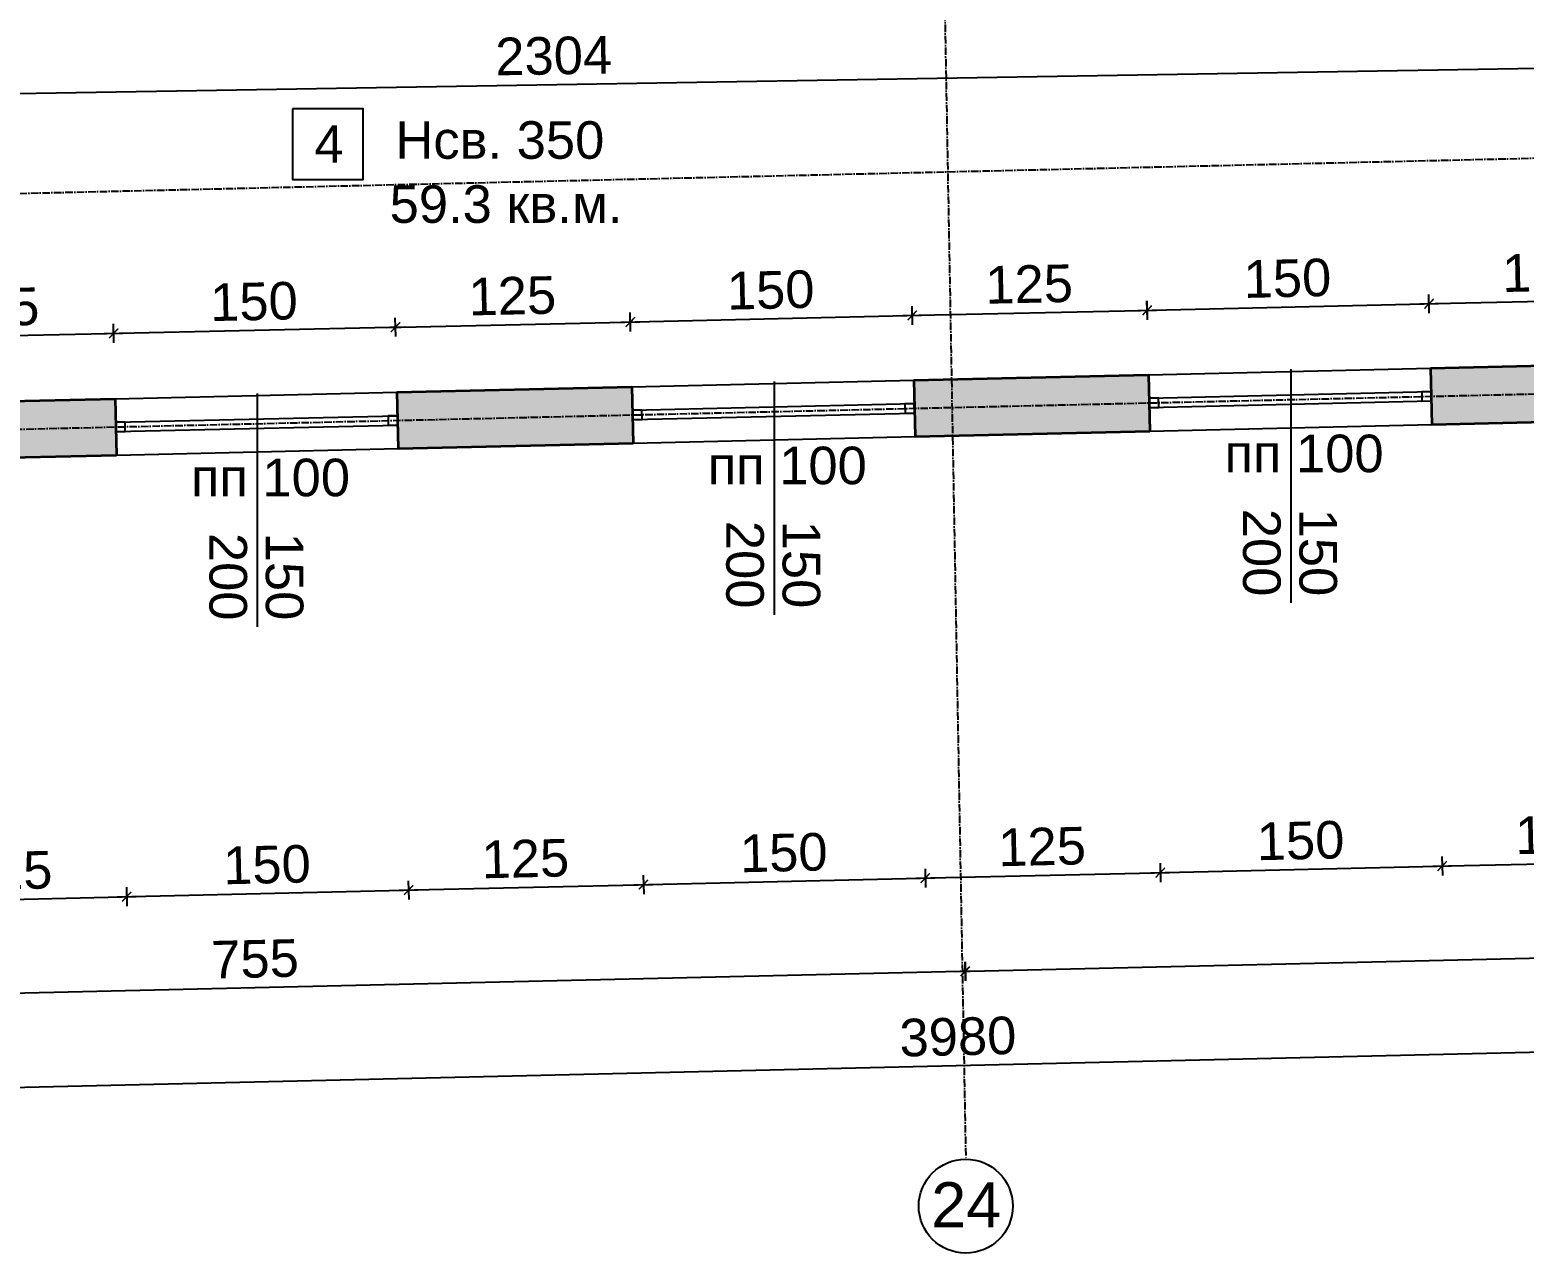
# Model space of a CAD drawing. Header units: inches. Extents: x -72385 to 39588, y -6525 to 66685.
# Drawn here: x -33179 to -32384, y 12434 to 13085 of the extents above; entities that cross this region are included whole.
import ezdxf

# ---------------------------------------------------------------- set-up
doc = ezdxf.new("R2010")
doc.units = ezdxf.units.IN
doc.header["$MEASUREMENT"] = 0
doc.linetypes.add('DashDot', pattern=[0.6, 0.4, -0.1, 0, -0.1])
for name, color, linetype, lineweight in [('Изгледни линии', 253, 'Continuous', 25), ('Линия на разрез', 252, 'DashDot', 25), ('Надписи Hсв', 252, 'Continuous', 25), ('Надписи коти външни', 252, 'Continuous', 25), ('Надписи коти вътрешни', 252, 'Continuous', 25), ('Надписи номера на пом.', 252, 'Continuous', 25), ('Надписи Оси', 252, 'Continuous', 25), ('Надписи площ', 252, 'Continuous', 25), ('Надписи прозорци', 252, 'Continuous', 25), ('Оси', 252, 'DashDot', 25), ('Прозорци', 251, 'Continuous', 25), ('Разрезни линии', 7, 'Continuous', 35), ('Щрих стени', 254, 'Continuous', 25)]:
    doc.layers.add(name, color=color, linetype=linetype, lineweight=lineweight)
doc.styles.add('Arial Regular', font='arial.ttf')
doc.styles.get("Standard").update_dxf_attribs({"font": 'arial.ttf'})
doc.dimstyles.new('Annotative', dxfattribs={"dimscale": 0, "dimtxt": 20, "dimasz": 5, "dimexe": 5, "dimexo": 5, "dimgap": 5, "dimtad": 1, "dimdec": 0, "dimzin": 0, "dimdsep": 46, "dimtxsty": 'Standard', "dimblk": 'ARCHTICK', "dimcen": 5, "dimdle": 5, "dimadec": 0, "dimazin": 0, "dimtfac": 1, "dimtdec": 0, "dimtofl": 0, "dimtmove": 0, "dimatfit": 3, "dimldrblk": 'ARCHTICK', "dimfxl": 5, "dimfxlon": 1, "dimtolj": 1, "dimtzin": 0, "dimarcsym": 1})

# ---------------------------------------------------------------- blocks, each defined once
blk = doc.blocks.new('_ArchTick')
at = {"color": 0, "linetype": 'ByBlock', "const_width": 0.15}
blk.add_lwpolyline([(-0.5, -0.5), (0.5, 0.5)], dxfattribs=at)
blk = doc.blocks.new('*D3865')
at = {"layer": 'Defpoints', "color": 0, "ltscale": 50, "transparency": 16777216}
for p in [(-33134.36, 12923.47), (-33133.89, 12902.02), (-33258.86, 12899.28)]:
    blk.add_point(p, dxfattribs=at)
at = {"layer": 'Надписи коти вътрешни', "color": 0, "lineweight": -2, "ltscale": 50, "transparency": 16777216}
for p, q in [((-33259.22, 12915.73), (-33259.44, 12925.73)), ((-33134.25, 12918.47), (-33134.47, 12928.47)), ((-33264.33, 12920.62), (-33129.36, 12923.58))]:
    blk.add_line(p, q, dxfattribs=at)
at = {"layer": 'Надписи коти вътрешни', "color": 0, "lineweight": -2, "ltscale": 50, "transparency": 16777216, "xscale": 5, "yscale": 5, "zscale": 5}
for p, rotation in [((-33134.36, 12923.47), 1.254769284175997), ((-33259.33, 12920.73), 181.2547692841759)]:
    blk.add_blockref('_ArchTick', p, dxfattribs=dict(at, rotation=rotation))
at = {"layer": 'Надписи коти вътрешни', "color": 0, "ltscale": 50, "transparency": 16777216, "insert": (-33197.18, 12937.31), "char_height": 20, "attachment_point": 5, "rotation": 1.25477}
blk.add_mtext('\\A1;125', dxfattribs=at)
blk = doc.blocks.new('*D3866')
at = {"layer": 'Defpoints', "color": 0, "ltscale": 50, "transparency": 16777216}
for p in [(-32984.39, 12926.75), (-33133.89, 12902.02), (-32983.92, 12905.3)]:
    blk.add_point(p, dxfattribs=at)
at = {"layer": 'Надписи коти вътрешни', "color": 0, "lineweight": -2, "ltscale": 50, "transparency": 16777216}
for p, q in [((-33139.36, 12923.36), (-32979.4, 12926.86)), ((-33134.25, 12918.47), (-33134.47, 12928.47)), ((-32984.29, 12921.76), (-32984.5, 12931.75))]:
    blk.add_line(p, q, dxfattribs=at)
at = {"layer": 'Надписи коти вътрешни', "color": 0, "lineweight": -2, "ltscale": 50, "transparency": 16777216, "xscale": 5, "yscale": 5, "zscale": 5}
for p, rotation in [((-33134.36, 12923.47), 181.2547692841766), ((-32984.39, 12926.75), 1.25476928417657)]:
    blk.add_blockref('_ArchTick', p, dxfattribs=dict(at, rotation=rotation))
at = {"layer": 'Надписи коти вътрешни', "color": 0, "ltscale": 50, "transparency": 16777216, "insert": (-33059.71, 12940.32), "char_height": 20, "attachment_point": 5, "rotation": 1.25477}
blk.add_mtext('\\A1;150', dxfattribs=at)
blk = doc.blocks.new('*D3867')
at = {"layer": 'Defpoints', "color": 0, "ltscale": 50, "transparency": 16777216}
for p in [(-32859.42, 12929.49), (-32983.92, 12905.3), (-32858.95, 12908.04)]:
    blk.add_point(p, dxfattribs=at)
at = {"layer": 'Надписи коти вътрешни', "color": 0, "lineweight": -2, "ltscale": 50, "transparency": 16777216}
for p, q in [((-32859.31, 12924.49), (-32859.53, 12934.49)), ((-32989.39, 12926.65), (-32854.43, 12929.6)), ((-32984.29, 12921.76), (-32984.5, 12931.75))]:
    blk.add_line(p, q, dxfattribs=at)
at = {"layer": 'Надписи коти вътрешни', "color": 0, "lineweight": -2, "ltscale": 50, "transparency": 16777216, "xscale": 5, "yscale": 5, "zscale": 5}
for p, rotation in [((-32984.39, 12926.75), 181.2547692841759), ((-32859.42, 12929.49), 1.254769284175921)]:
    blk.add_blockref('_ArchTick', p, dxfattribs=dict(at, rotation=rotation))
at = {"layer": 'Надписи коти вътрешни', "color": 0, "ltscale": 50, "transparency": 16777216, "insert": (-32922.24, 12943.33), "char_height": 20, "attachment_point": 5, "rotation": 1.25477}
blk.add_mtext('\\A1;125', dxfattribs=at)
blk = doc.blocks.new('*D3868')
at = {"layer": 'Defpoints', "color": 0, "ltscale": 50, "transparency": 16777216}
for p in [(-32709.49, 12932.98), (-32709, 12911.53), (-32858.95, 12908.04)]:
    blk.add_point(p, dxfattribs=at)
at = {"layer": 'Надписи коти вътрешни', "color": 0, "lineweight": -2, "ltscale": 50, "transparency": 16777216}
for p, q in [((-32864.45, 12929.37), (-32704.5, 12933.09)), ((-32859.34, 12924.49), (-32859.57, 12934.48)), ((-32709.38, 12927.98), (-32709.61, 12937.97))]:
    blk.add_line(p, q, dxfattribs=at)
at = {"layer": 'Надписи коти вътрешни', "color": 0, "lineweight": -2, "ltscale": 50, "transparency": 16777216, "xscale": 5, "yscale": 5, "zscale": 5}
for p, rotation in [((-32709.49, 12932.98), 1.333726403840047), ((-32859.45, 12929.48), 181.33372640384)]:
    blk.add_blockref('_ArchTick', p, dxfattribs=dict(at, rotation=rotation))
at = {"layer": 'Надписи коти вътрешни', "color": 0, "ltscale": 50, "transparency": 16777216, "insert": (-32784.83, 12946.44), "char_height": 20, "attachment_point": 5, "rotation": 1.33373}
blk.add_mtext('\\A1;150', dxfattribs=at)
blk = doc.blocks.new('*D3869')
at = {"layer": 'Defpoints', "color": 0, "ltscale": 50, "transparency": 16777216}
for p in [(-32584.49, 12935.72), (-32708.99, 12911.32), (-32584.02, 12914.06)]:
    blk.add_point(p, dxfattribs=at)
at = {"layer": 'Надписи коти вътрешни', "color": 0, "lineweight": -2, "ltscale": 50, "transparency": 16777216}
for p, q in [((-32714.46, 12932.87), (-32579.5, 12935.83)), ((-32709.36, 12927.98), (-32709.57, 12937.98)), ((-32584.39, 12930.72), (-32584.6, 12940.72))]:
    blk.add_line(p, q, dxfattribs=at)
at = {"layer": 'Надписи коти вътрешни', "color": 0, "lineweight": -2, "ltscale": 50, "transparency": 16777216, "xscale": 5, "yscale": 5, "zscale": 5}
for p, rotation in [((-32709.46, 12932.98), 181.2547692841759), ((-32584.49, 12935.72), 1.254769284175997)]:
    blk.add_blockref('_ArchTick', p, dxfattribs=dict(at, rotation=rotation))
at = {"layer": 'Надписи коти вътрешни', "color": 0, "ltscale": 50, "transparency": 16777216, "insert": (-32647.31, 12949.56), "char_height": 20, "attachment_point": 5, "rotation": 1.25477}
blk.add_mtext('\\A1;125', dxfattribs=at)
blk = doc.blocks.new('*D3870')
at = {"layer": 'Defpoints', "color": 0, "ltscale": 50, "transparency": 16777216}
for p in [(-32434.56, 12939.2), (-32434.06, 12917.55), (-32584.02, 12914.06)]:
    blk.add_point(p, dxfattribs=at)
at = {"layer": 'Надписи коти вътрешни', "color": 0, "lineweight": -2, "ltscale": 50, "transparency": 16777216}
for p, q in [((-32434.45, 12934.21), (-32434.68, 12944.2)), ((-32589.52, 12935.6), (-32429.57, 12939.32)), ((-32584.41, 12930.71), (-32584.64, 12940.71))]:
    blk.add_line(p, q, dxfattribs=at)
at = {"layer": 'Надписи коти вътрешни', "color": 0, "lineweight": -2, "ltscale": 50, "transparency": 16777216, "xscale": 5, "yscale": 5, "zscale": 5}
for p, rotation in [((-32434.56, 12939.2), 1.333726403840047), ((-32584.52, 12935.71), 181.33372640384)]:
    blk.add_blockref('_ArchTick', p, dxfattribs=dict(at, rotation=rotation))
at = {"layer": 'Надписи коти вътрешни', "color": 0, "ltscale": 50, "transparency": 16777216, "insert": (-32509.9, 12952.67), "char_height": 20, "attachment_point": 5, "rotation": 1.33373}
blk.add_mtext('\\A1;150', dxfattribs=at)
blk = doc.blocks.new('*D3871')
at = {"layer": 'Defpoints', "color": 0, "ltscale": 50, "transparency": 16777216}
for p in [(-32309.56, 12941.95), (-32434.06, 12917.34), (-32309.09, 12920.08)]:
    blk.add_point(p, dxfattribs=at)
at = {"layer": 'Надписи коти вътрешни', "color": 0, "lineweight": -2, "ltscale": 50, "transparency": 16777216}
for p, q in [((-32439.53, 12939.1), (-32304.57, 12942.06)), ((-32434.43, 12934.21), (-32434.64, 12944.21)), ((-32309.46, 12936.95), (-32309.67, 12946.95))]:
    blk.add_line(p, q, dxfattribs=at)
at = {"layer": 'Надписи коти вътрешни', "color": 0, "lineweight": -2, "ltscale": 50, "transparency": 16777216, "xscale": 5, "yscale": 5, "zscale": 5}
for p, rotation in [((-32434.53, 12939.21), 181.2547692841726), ((-32309.56, 12941.95), 1.254769284172587)]:
    blk.add_blockref('_ArchTick', p, dxfattribs=dict(at, rotation=rotation))
at = {"layer": 'Надписи коти вътрешни', "color": 0, "ltscale": 50, "transparency": 16777216, "insert": (-32372.38, 12955.79), "char_height": 20, "attachment_point": 5, "rotation": 1.25477}
blk.add_mtext('\\A1;125', dxfattribs=at)
blk = doc.blocks.new('*D3876')
at = {"layer": 'Defpoints', "color": 0, "ltscale": 50, "transparency": 16777216}
for p in [(-31749.65, 13171.75), (-34053.52, 13133.6), (-31748.04, 13074.92)]:
    blk.add_point(p, dxfattribs=at)
at = {"layer": 'Надписи коти вътрешни', "color": 0, "lineweight": -2, "ltscale": 50, "transparency": 16777216}
for p, q in [((-31748.13, 13079.92), (-31747.96, 13069.92)), ((-34056.92, 13036.69), (-31743.04, 13075)), ((-34052, 13041.78), (-34051.84, 13031.78))]:
    blk.add_line(p, q, dxfattribs=at)
at = {"layer": 'Надписи коти вътрешни', "color": 0, "lineweight": -2, "ltscale": 50, "transparency": 16777216, "xscale": 5, "yscale": 5, "zscale": 5}
for p, rotation in [((-31748.04, 13074.92), 0.9485552265700729), ((-34051.92, 13036.78), 180.9485552265701)]:
    blk.add_blockref('_ArchTick', p, dxfattribs=dict(at, rotation=rotation))
at = {"layer": 'Надписи коти вътрешни', "color": 0, "ltscale": 50, "transparency": 16777216, "insert": (-32900.23, 13071.07), "char_height": 20, "attachment_point": 5, "rotation": 0.94856}
blk.add_mtext('\\A1;2304', dxfattribs=at)
blk = doc.blocks.new('*D6698')
at = {"layer": 'Defpoints', "color": 0, "ltscale": 10, "transparency": 16777216}
for p in [(-33257.85, 12855.77), (-33132.88, 12858.68), (-33127.41, 12623.74)]:
    blk.add_point(p, dxfattribs=at)
at = {"layer": 'Надписи коти външни', "color": 0, "lineweight": -2, "ltscale": 10, "transparency": 16777216}
for p, q in [((-33257.37, 12620.72), (-33122.41, 12623.86)), ((-33252.49, 12625.83), (-33252.26, 12615.83)), ((-33127.53, 12628.74), (-33127.29, 12618.74))]:
    blk.add_line(p, q, dxfattribs=at)
at = {"layer": 'Надписи коти външни', "color": 0, "lineweight": -2, "ltscale": 10, "transparency": 16777216, "xscale": 5, "yscale": 5, "zscale": 5}
for p, rotation in [((-33252.38, 12620.83), 181.3337264038286), ((-33127.41, 12623.74), 1.333726403828623)]:
    blk.add_blockref('_ArchTick', p, dxfattribs=dict(at, rotation=rotation))
at = {"layer": 'Надписи коти външни', "color": 0, "ltscale": 10, "transparency": 16777216, "insert": (-33190.25, 12637.49), "char_height": 20, "attachment_point": 5, "rotation": 1.33373}
blk.add_mtext('\\A1;125', dxfattribs=at)
blk = doc.blocks.new('*D6699')
at = {"layer": 'Defpoints', "color": 0, "ltscale": 10, "transparency": 16777216}
for p in [(-32982.92, 12862.17), (-33132.88, 12858.68), (-32977.45, 12627.23)]:
    blk.add_point(p, dxfattribs=at)
at = {"layer": 'Надписи коти външни', "color": 0, "lineweight": -2, "ltscale": 10, "transparency": 16777216}
for p, q in [((-32977.57, 12632.23), (-32977.33, 12622.23)), ((-33132.41, 12623.62), (-32972.45, 12627.35)), ((-33127.53, 12628.74), (-33127.29, 12618.74))]:
    blk.add_line(p, q, dxfattribs=at)
at = {"layer": 'Надписи коти външни', "color": 0, "lineweight": -2, "ltscale": 10, "transparency": 16777216, "xscale": 5, "yscale": 5, "zscale": 5}
for p, rotation in [((-33127.41, 12623.74), 181.3337264038401), ((-32977.45, 12627.23), 1.333726403840111)]:
    blk.add_blockref('_ArchTick', p, dxfattribs=dict(at, rotation=rotation))
at = {"layer": 'Надписи коти външни', "color": 0, "ltscale": 10, "transparency": 16777216, "insert": (-33052.78, 12640.69), "char_height": 20, "attachment_point": 5, "rotation": 1.33373}
blk.add_mtext('\\A1;150', dxfattribs=at)
blk = doc.blocks.new('*D6700')
at = {"layer": 'Defpoints', "color": 0, "ltscale": 10, "transparency": 16777216}
for p in [(-32982.92, 12862.17), (-32857.95, 12865.08), (-32852.48, 12630.14)]:
    blk.add_point(p, dxfattribs=at)
at = {"layer": 'Надписи коти външни', "color": 0, "lineweight": -2, "ltscale": 10, "transparency": 16777216}
for p, q in [((-32977.57, 12632.23), (-32977.33, 12622.23)), ((-32852.6, 12635.14), (-32852.37, 12625.14)), ((-32982.45, 12627.12), (-32847.49, 12630.26))]:
    blk.add_line(p, q, dxfattribs=at)
at = {"layer": 'Надписи коти външни', "color": 0, "lineweight": -2, "ltscale": 10, "transparency": 16777216, "xscale": 5, "yscale": 5, "zscale": 5}
for p, rotation in [((-32852.48, 12630.14), 1.333726403845212), ((-32977.45, 12627.23), 181.3337264038452)]:
    blk.add_blockref('_ArchTick', p, dxfattribs=dict(at, rotation=rotation))
at = {"layer": 'Надписи коти външни', "color": 0, "ltscale": 10, "transparency": 16777216, "insert": (-32915.32, 12643.89), "char_height": 20, "attachment_point": 5, "rotation": 1.33373}
blk.add_mtext('\\A1;125', dxfattribs=at)
blk = doc.blocks.new('*D6701')
at = {"layer": 'Defpoints', "color": 0, "ltscale": 10, "transparency": 16777216}
for p in [(-32857.95, 12865.08), (-32707.99, 12868.57), (-32702.53, 12633.63)]:
    blk.add_point(p, dxfattribs=at)
at = {"layer": 'Надписи коти външни', "color": 0, "lineweight": -2, "ltscale": 10, "transparency": 16777216}
for p, q in [((-32857.48, 12630.03), (-32697.53, 12633.75)), ((-32852.6, 12635.14), (-32852.37, 12625.14)), ((-32702.64, 12638.63), (-32702.41, 12628.63))]:
    blk.add_line(p, q, dxfattribs=at)
at = {"layer": 'Надписи коти външни', "color": 0, "lineweight": -2, "ltscale": 10, "transparency": 16777216, "xscale": 5, "yscale": 5, "zscale": 5}
for p, rotation in [((-32852.48, 12630.14), 181.3337264038304), ((-32702.53, 12633.63), 1.333726403830378)]:
    blk.add_blockref('_ArchTick', p, dxfattribs=dict(at, rotation=rotation))
at = {"layer": 'Надписи коти външни', "color": 0, "ltscale": 10, "transparency": 16777216, "insert": (-32777.86, 12647.09), "char_height": 20, "attachment_point": 5, "rotation": 1.33373}
blk.add_mtext('\\A1;150', dxfattribs=at)
blk = doc.blocks.new('*D6702')
at = {"layer": 'Defpoints', "color": 0, "ltscale": 10, "transparency": 16777216}
for p in [(-32583.03, 12871.48), (-32707.99, 12868.57), (-32577.56, 12636.54)]:
    blk.add_point(p, dxfattribs=at)
at = {"layer": 'Надписи коти външни', "color": 0, "lineweight": -2, "ltscale": 10, "transparency": 16777216}
for p, q in [((-32577.68, 12641.54), (-32577.44, 12631.54)), ((-32707.52, 12633.52), (-32572.56, 12636.66)), ((-32702.64, 12638.63), (-32702.41, 12628.63))]:
    blk.add_line(p, q, dxfattribs=at)
at = {"layer": 'Надписи коти външни', "color": 0, "lineweight": -2, "ltscale": 10, "transparency": 16777216, "xscale": 5, "yscale": 5, "zscale": 5}
for p, rotation in [((-32577.56, 12636.54), 1.333726403831956), ((-32702.53, 12633.63), 181.333726403832)]:
    blk.add_blockref('_ArchTick', p, dxfattribs=dict(at, rotation=rotation))
at = {"layer": 'Надписи коти външни', "color": 0, "ltscale": 10, "transparency": 16777216, "insert": (-32640.4, 12650.3), "char_height": 20, "attachment_point": 5, "rotation": 1.33373}
blk.add_mtext('\\A1;125', dxfattribs=at)
blk = doc.blocks.new('*D6703')
at = {"layer": 'Defpoints', "color": 0, "ltscale": 10, "transparency": 16777216}
for p in [(-32583.03, 12871.48), (-32433.07, 12874.97), (-32427.6, 12640.03)]:
    blk.add_point(p, dxfattribs=at)
at = {"layer": 'Надписи коти външни', "color": 0, "lineweight": -2, "ltscale": 10, "transparency": 16777216}
for p, q in [((-32582.56, 12636.43), (-32422.6, 12640.15)), ((-32577.68, 12641.54), (-32577.44, 12631.54)), ((-32427.72, 12645.03), (-32427.48, 12635.04))]:
    blk.add_line(p, q, dxfattribs=at)
at = {"layer": 'Надписи коти външни', "color": 0, "lineweight": -2, "ltscale": 10, "transparency": 16777216, "xscale": 5, "yscale": 5, "zscale": 5}
for p, rotation in [((-32577.56, 12636.54), 181.3337264038428), ((-32427.6, 12640.03), 1.333726403842757)]:
    blk.add_blockref('_ArchTick', p, dxfattribs=dict(at, rotation=rotation))
at = {"layer": 'Надписи коти външни', "color": 0, "ltscale": 10, "transparency": 16777216, "insert": (-32502.93, 12653.5), "char_height": 20, "attachment_point": 5, "rotation": 1.33373}
blk.add_mtext('\\A1;150', dxfattribs=at)
blk = doc.blocks.new('*D6704')
at = {"layer": 'Defpoints', "color": 0, "ltscale": 10, "transparency": 16777216}
for p in [(-32308.1, 12877.88), (-32433.07, 12874.97), (-32302.63, 12642.94)]:
    blk.add_point(p, dxfattribs=at)
at = {"layer": 'Надписи коти външни', "color": 0, "lineweight": -2, "ltscale": 10, "transparency": 16777216}
for p, q in [((-32302.75, 12647.94), (-32302.52, 12637.94)), ((-32432.6, 12639.92), (-32297.63, 12643.06)), ((-32427.72, 12645.03), (-32427.48, 12635.04))]:
    blk.add_line(p, q, dxfattribs=at)
at = {"layer": 'Надписи коти външни', "color": 0, "lineweight": -2, "ltscale": 10, "transparency": 16777216, "xscale": 5, "yscale": 5, "zscale": 5}
for p, rotation in [((-32427.6, 12640.03), 181.333726403832), ((-32302.63, 12642.94), 1.333726403832032)]:
    blk.add_blockref('_ArchTick', p, dxfattribs=dict(at, rotation=rotation))
at = {"layer": 'Надписи коти външни', "color": 0, "ltscale": 10, "transparency": 16777216, "insert": (-32365.47, 12656.7), "char_height": 20, "attachment_point": 5, "rotation": 1.33373}
blk.add_mtext('\\A1;125', dxfattribs=at)
blk = doc.blocks.new('*D6709')
at = {"layer": 'Defpoints', "color": 0, "ltscale": 10, "transparency": 16777216}
for p in [(-30702.75, 12915.28), (-34682.53, 12822.6), (-30694.95, 12580.35)]:
    blk.add_point(p, dxfattribs=at)
at = {"layer": 'Надписи коти външни', "color": 0, "lineweight": -2, "ltscale": 10, "transparency": 16777216}
for p, q in [((-30695.07, 12585.35), (-30694.84, 12575.35)), ((-34679.73, 12487.56), (-30689.95, 12580.47)), ((-34674.85, 12492.67), (-34674.62, 12482.68))]:
    blk.add_line(p, q, dxfattribs=at)
at = {"layer": 'Надписи коти външни', "color": 0, "lineweight": -2, "ltscale": 10, "transparency": 16777216, "xscale": 5, "yscale": 5, "zscale": 5}
for p, rotation in [((-30694.95, 12580.35), 1.33402239480371), ((-34674.73, 12487.67), 181.3340223948037)]:
    blk.add_blockref('_ArchTick', p, dxfattribs=dict(at, rotation=rotation))
at = {"layer": 'Надписи коти външни', "color": 0, "ltscale": 10, "transparency": 16777216, "insert": (-32685.2, 12549.23), "char_height": 20, "attachment_point": 5, "rotation": 1.33402}
blk.add_mtext('\\A1;3980', dxfattribs=at)
blk = doc.blocks.new('*D6713')
at = {"layer": 'Defpoints', "color": 0, "ltscale": 10, "transparency": 16777216}
for p in [(-32688.32, 12883.92), (-33443.13, 12866.46), (-32681.39, 12584.11)]:
    blk.add_point(p, dxfattribs=at)
at = {"layer": 'Надписи коти външни', "color": 0, "lineweight": -2, "ltscale": 10, "transparency": 16777216}
for p, q in [((-33441.19, 12566.54), (-32676.39, 12584.23)), ((-32681.5, 12589.11), (-32681.27, 12579.11)), ((-33436.31, 12571.65), (-33436.08, 12561.66))]:
    blk.add_line(p, q, dxfattribs=at)
at = {"layer": 'Надписи коти външни', "color": 0, "lineweight": -2, "ltscale": 10, "transparency": 16777216, "xscale": 5, "yscale": 5, "zscale": 5}
for p, rotation in [((-32681.39, 12584.11), 1.324893216666118), ((-33436.19, 12566.65), 181.3248932166661)]:
    blk.add_blockref('_ArchTick', p, dxfattribs=dict(at, rotation=rotation))
at = {"layer": 'Надписи коти външни', "color": 0, "ltscale": 10, "transparency": 16777216, "insert": (-33059.14, 12590.55), "char_height": 20, "attachment_point": 5, "rotation": 1.32489}
blk.add_mtext('\\A1;755', dxfattribs=at)
blk = doc.blocks.new('*D6714')
at = {"layer": 'Defpoints', "color": 0, "ltscale": 10, "transparency": 16777216}
for p in [(-31728.57, 12906.38), (-32688.32, 12883.92), (-31721.55, 12606.46)]:
    blk.add_point(p, dxfattribs=at)
at = {"layer": 'Надписи коти външни', "color": 0, "lineweight": -2, "ltscale": 10, "transparency": 16777216}
for p, q in [((-31721.67, 12611.46), (-31721.43, 12601.46)), ((-32686.3, 12583.88), (-31716.55, 12606.58)), ((-32681.42, 12589), (-32681.18, 12579))]:
    blk.add_line(p, q, dxfattribs=at)
at = {"layer": 'Надписи коти външни', "color": 0, "lineweight": -2, "ltscale": 10, "transparency": 16777216, "xscale": 5, "yscale": 5, "zscale": 5}
for p, rotation in [((-31721.55, 12606.46), 1.340673327828443), ((-32681.3, 12584), 181.3406733278284)]:
    blk.add_blockref('_ArchTick', p, dxfattribs=dict(at, rotation=rotation))
at = {"layer": 'Надписи коти външни', "color": 0, "ltscale": 10, "transparency": 16777216, "insert": (-32201.78, 12610.44), "char_height": 20, "attachment_point": 5, "rotation": 1.34067}
blk.add_mtext('\\A1;960', dxfattribs=at)

msp = doc.modelspace()

# ---------------------------------------------------------------- hatches: boundary and pattern name
at = {"layer": 'Щрих стени', "ltscale": 10}
h = msp.add_hatch(color=256, dxfattribs=at)
h.dxf.hatch_style = 1
h.paths.add_polyline_path([(-32583.73, 12901.47), (-32708.69, 12898.56), (-32707.99, 12868.57), (-32583.03, 12871.48)])
h.paths.add_polyline_path([(-32308.8, 12907.87), (-32433.77, 12904.96), (-32433.07, 12874.97), (-32308.1, 12877.88)])
h.paths.add_polyline_path([(-32033.88, 12914.27), (-32158.84, 12911.36), (-32158.14, 12881.37), (-32033.18, 12884.28)])
h.paths.add_polyline_path([(-30702.75, 12915.26), (-30710.26, 13400.92), (-30755.25, 13400.22), (-30748.36, 12954.27), (-31716.89, 12933.05), (-31717.41, 12978.05), (-31747.41, 12977.7), (-31746.75, 12920.96), (-31883.92, 12917.76), (-31883.22, 12887.77)])
h.paths.add_polyline_path([(-31722.25, 13397.7), (-31627, 13399.68), (-31627.62, 13429.67), (-31722.6, 13427.7), (-31727.39, 13842.28), (-31694.89, 13842.88), (-31695.73, 13887.87), (-31790.71, 13886.11), (-31789.88, 13841.12), (-31754.88, 13841.77), (-31750.09, 13426.78), (-31765.09, 13426.5), (-31762.9, 13236.51), (-31802.89, 13235.77), (-31802.66, 13215.77), (-31860.46, 13214.7), (-31859.63, 13169.71), (-31749.65, 13171.75), (-31749.25, 13137.69), (-31719.26, 13138.04)])
h.paths.add_polyline_path([(-31162.29, 13852.75), (-30762.36, 13860.17), (-30758.65, 13620.2), (-30713.66, 13620.89), (-30718.06, 13906), (-31300.8, 13895.19), (-31299.96, 13850.2), (-31192.29, 13852.2), (-31187.06, 13513.81), (-31217.05, 13513.18), (-31215.89, 13438.19), (-31527.64, 13431.74), (-31527.02, 13401.75), (-31185.44, 13408.82), (-31184.43, 13343.82), (-31154.44, 13344.44)])
h.paths.add_polyline_path([(-31450.77, 13892.41), (-31545.75, 13890.65), (-31544.92, 13845.66), (-31449.94, 13847.42)])
h.paths.add_polyline_path([(-31940.69, 13883.33), (-32035.67, 13881.57), (-32034.84, 13836.57), (-31939.85, 13838.34)])
h.paths.add_polyline_path([(-32185.64, 13878.79), (-32280.63, 13877.02), (-32279.79, 13832.03), (-32184.81, 13833.79)])
h.paths.add_polyline_path([(-32430.6, 13874.24), (-32525.59, 13872.48), (-32524.75, 13827.49), (-32429.77, 13829.25)])
h = msp.add_hatch(color=256, dxfattribs=at)
h.dxf.hatch_style = 1
h.paths.add_polyline_path([(-34066.8, 13813.9), (-33794.35, 13818.95), (-33784.49, 13168.28), (-34029.12, 13164.17), (-34029.6, 13189.16), (-34054.6, 13188.74), (-34063.48, 13643.93), (-34093.48, 13643.35), (-34092.99, 13618.35), (-34107.99, 13618.06), (-34106.04, 13518.08), (-34091.04, 13518.37), (-34084.11, 13163.44), (-34114.11, 13162.85), (-34112.16, 13062.87), (-34082.16, 13063.46), (-34082.03, 13056.75), (-34052.04, 13057.34), (-34053.52, 13133.6), (-33609.05, 13140.37), (-33609.52, 13171.21), (-33754.5, 13168.78), (-33764.36, 13819.51), (-33654.84, 13821.54), (-33655.39, 13851.53), (-34700.93, 13832.14), (-34699.11, 13732.62), (-34664.12, 13733.26), (-34665.39, 13802.8), (-34096.79, 13813.34), (-34095.23, 13733.33), (-34065.24, 13733.91)])
h.paths.add_polyline_path([(-34661.39, 13583.29), (-34696.38, 13582.65), (-34693.1, 13402.68), (-34658.11, 13403.32)], flags=17)
h.paths.add_polyline_path([(-34655.38, 13253.34), (-34690.37, 13252.7), (-34687.36, 13087.73), (-34652.37, 13088.37)], flags=17)
h.paths.add_polyline_path([(-33958.35, 12869.47), (-34048.33, 12867.37), (-34050.09, 12957.35), (-34080.08, 12956.77), (-34078.32, 12866.67), (-34648.09, 12853.41), (-34649.64, 12938.39), (-34684.63, 12937.76), (-34682.53, 12822.6), (-33957.66, 12839.47)])
h.paths.add_polyline_path([(-33431.89, 13329.15), (-33474.38, 13328.5), (-33474.31, 13323.5), (-33499.3, 13323.08), (-33497.03, 13173.1), (-33509.53, 13172.89), (-33509.06, 13141.89), (-33384.07, 13143.8), (-33384.55, 13174.99), (-33429.54, 13174.23)])
h.paths.add_polyline_path([(-33439.41, 13825.53), (-33409.88, 13826.08), (-33410.43, 13856.07), (-33505.42, 13854.31), (-33504.86, 13824.32), (-33481.9, 13824.74), (-33479.84, 13688.46), (-33437.34, 13689.1)])
h.paths.add_polyline_path([(-33165.48, 13860.62), (-33260.46, 13858.86), (-33259.9, 13828.86), (-33164.92, 13830.62)], flags=17)
h.paths.add_polyline_path([(-32920.52, 13865.16), (-33015.5, 13863.4), (-33014.95, 13833.4), (-32919.96, 13835.16)], flags=17)
h.paths.add_polyline_path([(-32675.56, 13869.7), (-32770.54, 13867.94), (-32769.99, 13837.94), (-32726.95, 13838.74), (-32721.04, 13206.13), (-32741.03, 13205.79), (-32740.85, 13185.79), (-33284.56, 13176.67), (-33284.08, 13145.32), (-32675.38, 13154.59), (-31959.61, 13167.86), (-31960.44, 13212.85), (-32663.47, 13199.81), (-32665.53, 13419.81), (-32680.53, 13419.53), (-32684.31, 13824.53), (-32674.73, 13824.71)])
h.paths.add_polyline_path([(-33683.43, 12875.87), (-33808.4, 12872.96), (-33807.7, 12842.97), (-33682.73, 12845.88)])
h.paths.add_polyline_path([(-33408.5, 12882.27), (-33533.47, 12879.36), (-33532.77, 12849.37), (-33407.81, 12852.28)])
h.paths.add_polyline_path([(-33133.58, 12888.67), (-33258.54, 12885.76), (-33257.85, 12855.77), (-33132.88, 12858.68)])
h.paths.add_polyline_path([(-32858.65, 12895.07), (-32983.62, 12892.16), (-32982.92, 12862.17), (-32857.95, 12865.08)])

# ---------------------------------------------------------------- linework, layer by layer
at = {"layer": 'Изгледни линии', "ltscale": 50}
for p, q in [((-32583.73, 12901.47), (-32433.77, 12904.96)), ((-32858.65, 12895.07), (-32708.69, 12898.56)), ((-33133.58, 12888.67), (-32983.62, 12892.16)), ((-32583.03, 12871.48), (-32433.07, 12874.97)), ((-33132.88, 12858.68), (-32982.92, 12862.17)), ((-32857.95, 12865.08), (-32707.99, 12868.57))]:
    msp.add_line(p, q, dxfattribs=at)
at = {"layer": 'Линия на разрез', "ltscale": 10}
msp.add_line((-34831.01, 12959.59), (-30612.21, 13057.82), dxfattribs=at)
at = {"layer": 'Надписи номера на пом.', "ltscale": 50}
msp.add_lwpolyline([(-33039.14, 13042.87), (-33039.14, 13005.37), (-33001.64, 13005.37), (-33001.64, 13042.87)], close=True, dxfattribs=at)
at = {"layer": 'Надписи Оси', "ltscale": 50}
msp.add_circle((-32681.03, 12459.1), 25, dxfattribs=at)
at = {"layer": 'Надписи прозорци', "ltscale": 50}
for p, q in [((-32508.05, 12904.32), (-32508.05, 12780.08)), ((-32782.97, 12897.92), (-32782.97, 12773.68)), ((-33057.9, 12891.52), (-33057.9, 12767.28))]:
    msp.add_line(p, q, dxfattribs=at)
at = {"layer": 'Оси', "ltscale": 10}
for p, q in [((-32713.15, 14246.57), (-32681.03, 12484.07)), ((-35065.21, 12828.69), (-30328.93, 12938.96))]:
    msp.add_line(p, q, dxfattribs=at)
at = {"layer": 'Прозорци', "ltscale": 50}
for p, q in [((-32858.36, 12882.57), (-32708.4, 12886.06)), ((-32583.44, 12888.97), (-32433.48, 12892.47)), ((-32583.32, 12883.98), (-32433.36, 12887.47)), ((-33133.29, 12876.17), (-32983.33, 12879.66)), ((-32858.25, 12877.57), (-32708.29, 12881.07)), ((-33133.17, 12871.17), (-32983.21, 12874.67))]:
    msp.add_line(p, q, dxfattribs=at)
for points in [[(-32713.28, 12880.95), (-32708.29, 12881.07), (-32708.4, 12886.06), (-32713.4, 12885.95), (-32713.28, 12880.95)], [(-32583.32, 12883.98), (-32578.32, 12884.09), (-32578.44, 12889.09), (-32583.44, 12888.97), (-32583.32, 12883.98)], [(-32438.36, 12887.35), (-32433.36, 12887.47), (-32433.48, 12892.47), (-32438.48, 12892.35), (-32438.36, 12887.35)], [(-32988.21, 12874.55), (-32983.21, 12874.67), (-32983.33, 12879.66), (-32988.33, 12879.55), (-32988.21, 12874.55)], [(-32858.25, 12877.57), (-32853.25, 12877.69), (-32853.36, 12882.69), (-32858.36, 12882.57), (-32858.25, 12877.57)], [(-33133.17, 12871.17), (-33128.17, 12871.29), (-33128.29, 12876.29), (-33133.29, 12876.17), (-33133.17, 12871.17)]]:
    msp.add_lwpolyline(points, dxfattribs=at)
at = {"layer": 'Разрезни линии', "ltscale": 50}
for p, q in [((-32708.69, 12898.56), (-32583.73, 12901.47)), ((-32583.73, 12901.47), (-32583.03, 12871.48)), ((-32433.77, 12904.96), (-32308.8, 12907.87)), ((-32433.77, 12904.96), (-32433.07, 12874.97)), ((-32983.62, 12892.16), (-32858.65, 12895.07)), ((-32858.65, 12895.07), (-32857.95, 12865.08)), ((-32708.69, 12898.56), (-32707.99, 12868.57)), ((-33258.54, 12885.76), (-33133.58, 12888.67)), ((-33133.58, 12888.67), (-33132.88, 12858.68)), ((-32983.62, 12892.16), (-32982.92, 12862.17)), ((-32433.07, 12874.97), (-32308.1, 12877.88)), ((-32707.99, 12868.57), (-32583.03, 12871.48)), ((-32982.92, 12862.17), (-32857.95, 12865.08)), ((-33257.85, 12855.77), (-33132.88, 12858.68))]:
    msp.add_line(p, q, dxfattribs=at)

# ---------------------------------------------------------------- texts
at = {"layer": 'Надписи Hсв', "ltscale": 100, "insert": (-32984.43, 13036.33), "char_height": 20, "width": 180.4891, "attachment_point": 1, "style": 'Arial Regular'}
msp.add_mtext('\\pxt8;Hсв. 350', dxfattribs=at)
at = {"layer": 'Надписи номера на пом.', "ltscale": 100, "insert": (-33110, 13034.19), "char_height": 20, "width": 180.4891, "attachment_point": 1, "style": 'Arial Regular'}
msp.add_mtext('\\pxqc;4', dxfattribs=at)
at = {"layer": 'Надписи Оси', "ltscale": 100, "insert": (-32694.35, 12471.81), "char_height": 24, "width": 27.2128, "attachment_point": 1, "style": 'Arial Regular'}
msp.add_mtext('\\pxqc;24', dxfattribs=at)
at = {"layer": 'Надписи площ', "ltscale": 100, "insert": (-32987.51, 13002.25), "char_height": 20, "width": 180.4891, "attachment_point": 1, "style": 'Arial Regular'}
msp.add_mtext('59.3 кв.м.', dxfattribs=at)
at = {"layer": 'Надписи прозорци', "ltscale": 100, "char_height": 20, "width": 180.4891, "attachment_point": 1, "style": 'Arial Regular'}
for insert in [(-32543.36, 12869.58), (-32818.29, 12863.18), (-33093.21, 12856.78)]:
    msp.add_mtext('пп 100', dxfattribs=dict(at, insert=insert))
at = {"layer": 'Надписи прозорци', "ltscale": 100, "char_height": 20, "width": 180.4891, "attachment_point": 3, "rotation": 270, "style": 'Arial Regular'}
for s, insert in [('200', (-32788.46, 12777.09)), ('200', (-32513.53, 12783.5)), ('150', (-32483.53, 12783.58)), ('200', (-33063.39, 12770.69)), ('150', (-33033.39, 12770.78)), ('150', (-32758.46, 12777.18))]:
    msp.add_mtext(s, dxfattribs=dict(at, insert=insert))

# ---------------------------------------------------------------- dimensions: what is measured, and where the dimension line sits
at = {"layer": 'Надписи коти външни', "ltscale": 10}
dim = msp.add_aligned_dim(p1=(-34682.53, 12822.6), p2=(-30702.75, 12915.28), distance=-335.01, text='3980', dimstyle='Annotative', override={"dimscale": 0, "dimtix": 0, "dimtofl": 0, "dimtmove": 0, "dimatfit": 3}, dxfattribs=at)
dim.commit()
dim.dimension.update_dxf_attribs({"geometry": '*D6709', "text_midpoint": (-32685.2, 12549.23)})
for p1, p2, distance, picture, middle in [((-32688.32, 12883.92), (-31728.57, 12906.38), -300, '*D6714', (-32201.78, 12610.44)), ((-33443.13, 12866.46), (-32688.32, 12883.92), -299.88, '*D6713', (-33059.14, 12590.55)), ((-32433.07, 12874.97), (-32308.1, 12877.88), -235, '*D6704', (-32365.47, 12656.7)), ((-32707.99, 12868.57), (-32583.03, 12871.48), -235, '*D6702', (-32640.4, 12650.3)), ((-32583.03, 12871.48), (-32433.07, 12874.97), -235, '*D6703', (-32502.93, 12653.5)), ((-33132.88, 12858.68), (-32982.92, 12862.17), -235, '*D6699', (-33052.78, 12640.69)), ((-32982.92, 12862.17), (-32857.95, 12865.08), -235, '*D6700', (-32915.32, 12643.89)), ((-32857.95, 12865.08), (-32707.99, 12868.57), -235, '*D6701', (-32777.86, 12647.09)), ((-33257.85, 12855.77), (-33132.88, 12858.68), -235, '*D6698', (-33190.25, 12637.49))]:
    dim = msp.add_aligned_dim(p1=p1, p2=p2, distance=distance, dimstyle='Annotative', override={"dimscale": 0, "dimtix": 0, "dimtofl": 0, "dimtmove": 0, "dimatfit": 3}, dxfattribs=at)
    dim.commit()
    dim.dimension.update_dxf_attribs({"geometry": picture, "text_midpoint": middle})
at = {"layer": 'Надписи коти вътрешни', "ltscale": 50}
for p1, p2, distance, picture, middle in [((-34053.52, 13133.6), (-31749.65, 13171.75), -96.84, '*D3876', (-32900.23, 13071.07)), ((-32584.02, 12914.06), (-32434.06, 12917.55), 21.66, '*D3870', (-32509.9, 12952.67)), ((-32434.06, 12917.34), (-32309.09, 12920.08), 21.87, '*D3871', (-32372.38, 12955.79)), ((-32983.92, 12905.3), (-32858.95, 12908.04), 21.46, '*D3867', (-32922.24, 12943.33)), ((-32858.95, 12908.04), (-32709, 12911.53), 21.45, '*D3868', (-32784.83, 12946.44)), ((-32708.99, 12911.32), (-32584.02, 12914.06), 21.67, '*D3869', (-32647.31, 12949.56)), ((-33258.86, 12899.28), (-33133.89, 12902.02), 21.46, '*D3865', (-33197.18, 12937.31)), ((-33133.89, 12902.02), (-32983.92, 12905.3), 21.46, '*D3866', (-33059.71, 12940.32))]:
    dim = msp.add_aligned_dim(p1=p1, p2=p2, distance=distance, dimstyle='Annotative', override={"dimscale": 0, "dimtix": 0, "dimtofl": 0, "dimtmove": 0, "dimatfit": 3}, dxfattribs=at)
    dim.commit()
    dim.dimension.update_dxf_attribs({"geometry": picture, "text_midpoint": middle})

doc.saveas('drawing.dxf')
